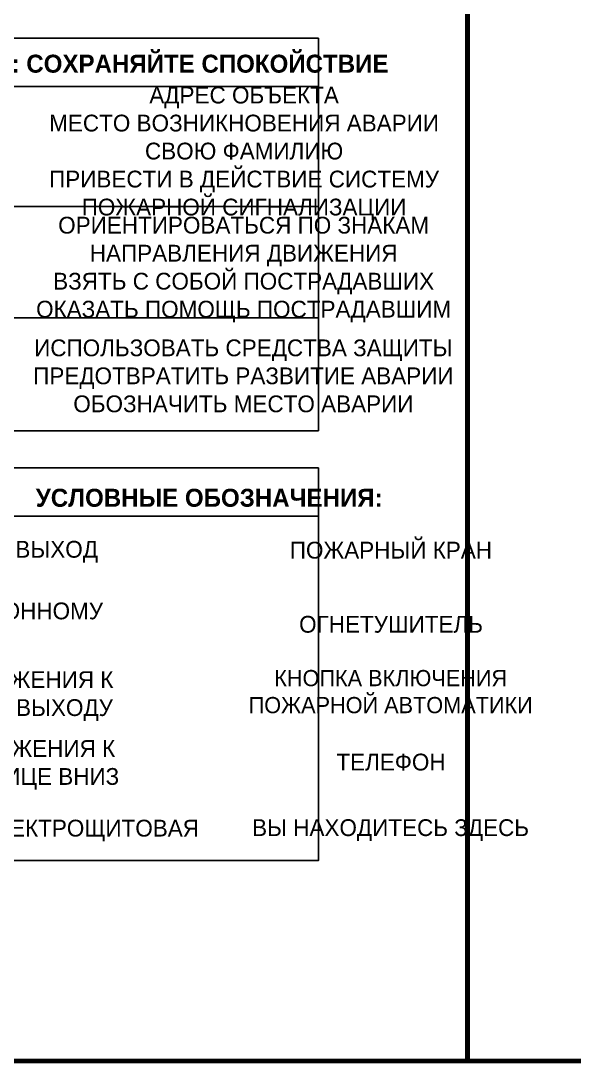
# Model space of a CAD drawing. Header units: millimetres. Extents: x 13810 to 67229, y 12374 to 21950.
# Drawn here: x 34834 to 34926.2, y 19088 to 19261.5 of the extents above; entities that cross this region are included whole.
import ezdxf

# ---------------------------------------------------------------- set-up
doc = ezdxf.new("R2010")
doc.units = ezdxf.units.MM
doc.styles.add('обычный', font='arial.ttf')

msp = doc.modelspace()

# ---------------------------------------------------------------- linework, layer by layer
at = {"color": 2, "lineweight": 100}
for points in [[(34308.39, 19483), (34908.39, 19483), (34908.39, 19088), (34308.39, 19088)], [(34908.39, 19483), (35508.39, 19483), (35508.39, 19088), (34908.39, 19088)]]:
    msp.add_lwpolyline(points, close=True, dxfattribs=at)
for points in [[(34739.78, 19250.5), (34883.54, 19250.5), (34883.54, 19258.55), (34739.78, 19258.55)], [(34739.78, 19250.5), (34883.54, 19250.5), (34883.54, 19193.1), (34739.78, 19193.1)], [(34739.78, 19178.85), (34883.54, 19178.85), (34883.54, 19186.9), (34739.78, 19186.9)], [(34739.78, 19178.85), (34883.54, 19178.85), (34883.54, 19121.45), (34739.78, 19121.45)]]:
    msp.add_lwpolyline(points, close=True)
for points in [[(34798.19, 19230.5), (34739.78, 19230.5), (34883.54, 19230.5)], [(34798.19, 19211.93), (34739.78, 19211.93), (34883.54, 19211.93)]]:
    msp.add_lwpolyline(points)

# ---------------------------------------------------------------- texts
at = {"lineweight": 0, "attachment_point": 5, "style": 'обычный'}
for s, insert, char_height, width in [('{\\fProxima Nova Rg|b1|i0|c204|p2;ДЕЙСТВИЯ ПРИ АВАРИИ: СОХРАНЯЙТЕ СПОКОЙСТВИЕ\\H1.6644x; }', (34838.72, 19253.87), 3, 175.1736), ('\\pi-8.4,l8.4,t8.4;{\\fProxima Nova Rg|b0|i0|c204|p2;АДРЕС ОБЪЕКТА\\PМЕСТО ВОЗНИКНОВЕНИЯ АВАРИИ\\PСВОЮ ФАМИЛИЮ\\PПРИВЕСТИ В ДЕЙСТВИЕ СИСТЕМУ \\PПОЖАРНОЙ СИГНАЛИЗАЦИИ}', (34871.17, 19239.33), 2.8, 126.6484), ('\\pi-8.4,l8.4,t8.4;{\\fProxima Nova Rg|b0|i0|c204|p2;ОРИЕНТИРОВАТЬСЯ ПО ЗНАКАМ \\PНАПРАВЛЕНИЯ ДВИЖЕНИЯ\\PВЗЯТЬ С СОБОЙ ПОСТРАДАВШИХ\\PОКАЗАТЬ ПОМОЩЬ ПОСТРАДАВШИМ}', (34871.1, 19219.97), 2.8, 126.6484), ('\\pi-8.4,l8.4,t8.4;{\\fProxima Nova Rg|b0|i0|c204|p2;ИСПОЛЬЗОВАТЬ СРЕДСТВА ЗАЩИТЫ \\PПРЕДОТВРАТИТЬ РАЗВИТИЕ АВАРИИ\\PОБОЗНАЧИТЬ МЕСТО АВАРИИ}', (34871.05, 19202.24), 2.8, 126.6484), ('{\\fProxima Nova Rg|b1|i0|c204|p2;УСЛОВНЫЕ ОБОЗНАЧЕНИЯ:\\H1.1997x; }', (34865.36, 19181.91), 3, 175.1736), ('\\pi-8.4,l8.4,t8.4;{\\fProxima Nova Rg|b0|i0|c204|p2;ЭВАКУАЦИОННЫЙ ВЫХОД\\H1.6404x; }', (34822.17, 19172.94), 2.8, 126.6484), ('\\pi-8.4,l8.4,t8.4;{\\fProxima Nova Rg|b0|i0|c204|p2;ПОЖАРНЫЙ КРАН\\H1.6404x; }', (34895.63, 19173.18), 2.8, 126.6484), ('\\pi-8.4,l8.4,t8.4;{\\fProxima Nova Rg|b0|i0|c204|p2;ПУТЬ К ЭВАКУАЦИОННОМУ \\PВЫХОДУ }', (34822.18, 19160.33), 2.8, 126.6484), ('\\pi-8.4,l8.4,t8.4;{\\fProxima Nova Rg|b0|i0|c204|p2;ОГНЕТУШИТЕЛЬ\\H1.1997x; }', (34895.65, 19160.82), 2.8, 126.6484), ('\\pi-8.4,l8.4,t8.4;{\\fProxima Nova Rg|b0|i0|c204|p2;НАПРАВЛЕНИЕ ДВИЖЕНИЯ К \\PЭВАКУАЦИОННОМУ ВЫХОДУ}', (34822.27, 19148.88), 2.8, 126.6484), ('\\pi-8.1,l8.1,t8.1;{\\fProxima Nova Rg|b0|i0|c204|p2;КНОПКА ВКЛЮЧЕНИЯ\\PПОЖАРНОЙ АВТОМАТИКИ}', (34895.59, 19149.6), 2.7, 126.6484), ('\\pi-8.4,l8.4,t8.4;{\\fProxima Nova Rg|b0|i0|c204|p2;НАПРАВЛЕНИЕ ДВИЖЕНИЯ К \\PВЫХОДУ ПО ЛЕСТНИЦЕ ВНИЗ}', (34822.56, 19137.4), 2.8, 126.6484), ('\\pi-8.4,l8.4,t8.4;{\\fProxima Nova Rg|b0|i0|c204|p2;ТЕЛЕФОН\\H1.1997x; }', (34895.64, 19137.85), 2.8, 126.6484), ('\\pi-8.4,l8.4,t8.4;{\\fProxima Nova Rg|b0|i0|c204|p2;ЭЛЕКТРОЩИТОВАЯ\\H1.1997x; }', (34845.35, 19126.45), 2.8, 126.6484), ('\\pi-8.4,l8.4,t8.4;{\\fProxima Nova Rg|b0|i0|c204|p2;ВЫ НАХОДИТЕСЬ ЗДЕСЬ\\H1.1997x; }', (34895.57, 19126.53), 2.8, 126.6484)]:
    msp.add_mtext(s, dxfattribs=dict(at, insert=insert, char_height=char_height, width=width))

doc.saveas('drawing.dxf')
